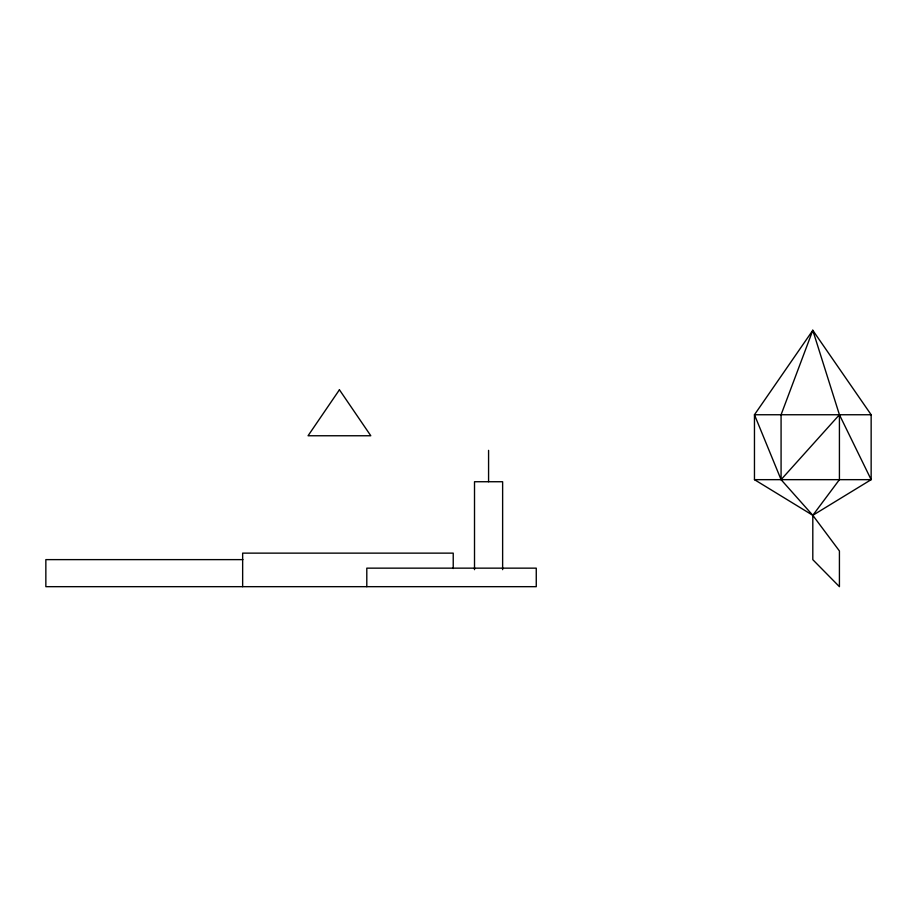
<?xml version="1.0" encoding="UTF-8"?>
<svg xmlns="http://www.w3.org/2000/svg" width="917" height="917" viewBox="0 0 917 917"><rect width="100%" height="100%" fill="white"/><g stroke="black" fill="none" stroke-linecap="round" stroke-linejoin="round"><path stroke-width="1.38" d="M812.806 330.326L781.078 414.748L781.078 479.66L812.806 515.32L839.422 550.968L839.422 586.674L812.806 559.668L812.806 515.32L839.422 479.66L839.422 414.748L812.806 330.326L754.462 414.748L754.462 479.66L812.806 515.32L871.15 479.66L871.15 414.748L812.806 330.326L813.815 333.009M871.15 414.748L754.462 414.748L781.078 479.66L839.422 414.748L871.15 479.66L754.462 479.66M242.89 559.622L45.85 559.622L45.85 586.674L536.262 586.674L536.262 568.15L366.8 568.15L366.8 586.674M502.631 569.652L502.631 481.734L474.513 481.734L474.513 569.652M488.578 450.362L488.578 481.734M453.227 568.506L453.227 553.134L242.65 553.134L242.65 586.674M339.428 389.782L308.055 435.758L370.8 435.758L339.428 389.782"/></g></svg>
